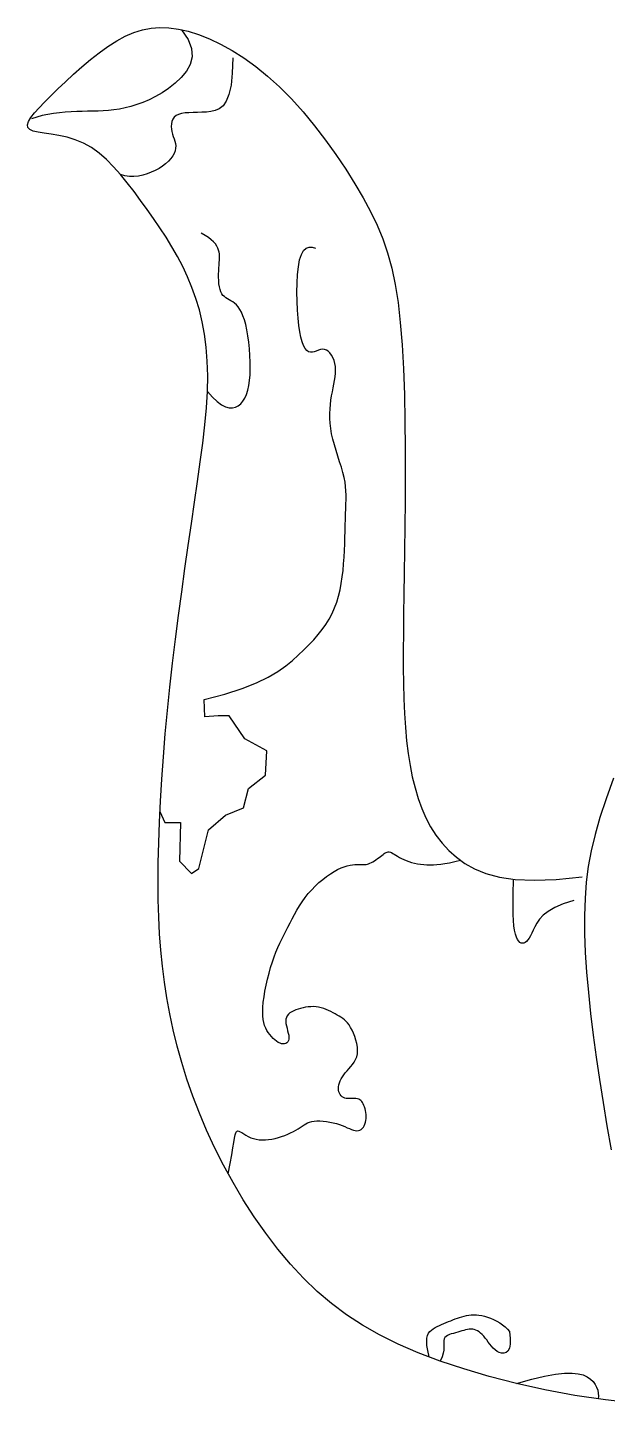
# Model space of a CAD drawing. Extents: x 560 to 725, y 213 to 408.
# Drawn here: x 559.7 to 588.6, y 257.5 to 325.9 of the extents above; entities that cross this region are included whole.
import ezdxf

# ---------------------------------------------------------------- set-up
doc = ezdxf.new("R2010")
doc.units = 0
doc.header["$LTSCALE"] = 10
doc.header["$MEASUREMENT"] = 0
doc.layers.add('3', color=3, linetype='CONTINUOUS')
doc.layers.add('4', color=4, linetype='CONTINUOUS')

msp = doc.modelspace()

# ---------------------------------------------------------------- linework, layer by layer
at = {"layer": '3'}
for points in [[(569.931, 324.395), (569.908, 323.627), (569.843, 323.025), (569.741, 322.569), (569.607, 322.237), (569.445, 322.007), (569.261, 321.86), (569.059, 321.772), (568.845, 321.724), (568.622, 321.696), (568.397, 321.681), (568.172, 321.674), (567.954, 321.67), (567.746, 321.664), (567.554, 321.65), (567.381, 321.624), (567.233, 321.581), (567.113, 321.517), (567.02, 321.433), (566.951, 321.334), (566.905, 321.223), (566.879, 321.103), (566.871, 320.977), (566.878, 320.849), (566.899, 320.722), (566.931, 320.599), (566.969, 320.479), (567.009, 320.362), (567.045, 320.245), (567.074, 320.129), (567.091, 320.011), (567.089, 319.891), (567.066, 319.768), (567.017, 319.641), (566.943, 319.512), (566.846, 319.381), (566.728, 319.253), (566.589, 319.127), (566.434, 319.007), (566.262, 318.894), (566.076, 318.791), (565.877, 318.698), (565.669, 318.62), (565.454, 318.557), (565.233, 318.514), (565.009, 318.493), (564.785, 318.496), (564.563, 318.525), (564.345, 318.584)], [(568.665, 307.808), (568.916, 307.518), (569.149, 307.297), (569.366, 307.14), (569.565, 307.039), (569.749, 306.99), (569.916, 306.987), (570.068, 307.023), (570.205, 307.093), (570.328, 307.192), (570.436, 307.318), (570.53, 307.472), (570.61, 307.652), (570.675, 307.858), (570.727, 308.091), (570.766, 308.348), (570.79, 308.631), (570.801, 308.937), (570.8, 309.26), (570.787, 309.593), (570.763, 309.928), (570.729, 310.257), (570.686, 310.573), (570.634, 310.868), (570.575, 311.135), (570.509, 311.368), (570.438, 311.569), (570.361, 311.739), (570.28, 311.883), (570.196, 312.004), (570.109, 312.104), (570.02, 312.187), (569.931, 312.256), (569.842, 312.314), (569.754, 312.364), (569.669, 312.412), (569.588, 312.462), (569.512, 312.517), (569.444, 312.581), (569.384, 312.66), (569.334, 312.757), (569.295, 312.875), (569.265, 313.01), (569.245, 313.159), (569.233, 313.317), (569.227, 313.48), (569.227, 313.642), (569.231, 313.8), (569.239, 313.949), (569.248, 314.086), (569.259, 314.211), (569.267, 314.327), (569.273, 314.435), (569.273, 314.538), (569.267, 314.637), (569.252, 314.734), (569.227, 314.832), (569.189, 314.931), (569.136, 315.033), (569.065, 315.136), (568.974, 315.24), (568.861, 315.346), (568.721, 315.452), (568.554, 315.559), (568.355, 315.666)], [(566.309, 286.909), (566.549, 286.371), (567.333, 286.371), (567.273, 284.442), (567.876, 283.84), (568.238, 284.081), (568.721, 286.01), (569.566, 286.733), (570.471, 287.095), (570.712, 288.059), (571.557, 288.722), (571.617, 289.928), (570.531, 290.531), (569.747, 291.676), (569.204, 291.676), (568.54, 291.616), (568.499, 292.486), (569.533, 292.757), (570.395, 293.033), (571.106, 293.312), (571.69, 293.593), (572.168, 293.873), (572.562, 294.151), (572.895, 294.424), (573.189, 294.692), (573.463, 294.952), (573.719, 295.207), (573.958, 295.459), (574.178, 295.71), (574.381, 295.962), (574.564, 296.219), (574.728, 296.482), (574.872, 296.754), (574.997, 297.037), (575.103, 297.33), (575.192, 297.631), (575.266, 297.941), (575.327, 298.257), (575.376, 298.579), (575.415, 298.905), (575.445, 299.235), (575.469, 299.566), (575.487, 299.897), (575.5, 300.225), (575.511, 300.546), (575.519, 300.859), (575.526, 301.16), (575.532, 301.446), (575.54, 301.715), (575.55, 301.965), (575.56, 302.199), (575.566, 302.423), (575.567, 302.639), (575.561, 302.853), (575.544, 303.07), (575.514, 303.293), (575.469, 303.527), (575.407, 303.776), (575.332, 304.038), (575.247, 304.308), (575.159, 304.586), (575.07, 304.866), (574.985, 305.147), (574.91, 305.425), (574.848, 305.698), (574.803, 305.962), (574.774, 306.217), (574.76, 306.464), (574.759, 306.702), (574.769, 306.933), (574.788, 307.157), (574.815, 307.373), (574.848, 307.582), (574.886, 307.784), (574.925, 307.98), (574.963, 308.17), (574.997, 308.354), (575.025, 308.532), (575.043, 308.705), (575.049, 308.873), (575.039, 309.036), (575.013, 309.195), (574.97, 309.345), (574.914, 309.484), (574.845, 309.609), (574.767, 309.716), (574.68, 309.801), (574.587, 309.862), (574.49, 309.895), (574.391, 309.899), (574.29, 309.88), (574.188, 309.847), (574.087, 309.809), (573.987, 309.774), (573.889, 309.751), (573.794, 309.749), (573.702, 309.776), (573.615, 309.84), (573.533, 309.943), (573.457, 310.086), (573.386, 310.271), (573.322, 310.498), (573.266, 310.768), (573.217, 311.084), (573.177, 311.445), (573.146, 311.85), (573.126, 312.286), (573.119, 312.736), (573.127, 313.183), (573.151, 313.611), (573.194, 314.004), (573.258, 314.345), (573.344, 314.617), (573.454, 314.809), (573.585, 314.925), (573.73, 314.976), (573.887, 314.972), (574.051, 314.921)], [(569.704, 268.905), (569.801, 269.413), (569.876, 269.838), (569.933, 270.185), (569.976, 270.463), (570.012, 270.677), (570.044, 270.835), (570.078, 270.941), (570.119, 271.004), (570.169, 271.03), (570.231, 271.025), (570.304, 270.995), (570.388, 270.947), (570.481, 270.887), (570.585, 270.822), (570.699, 270.756), (570.823, 270.698), (570.955, 270.652), (571.096, 270.618), (571.244, 270.597), (571.397, 270.588), (571.555, 270.589), (571.715, 270.602), (571.877, 270.625), (572.039, 270.658), (572.201, 270.7), (572.36, 270.75), (572.515, 270.807), (572.665, 270.869), (572.809, 270.935), (572.944, 271.003), (573.071, 271.072), (573.186, 271.14), (573.29, 271.207), (573.385, 271.27), (573.475, 271.33), (573.564, 271.384), (573.656, 271.431), (573.753, 271.471), (573.86, 271.501), (573.98, 271.522), (574.116, 271.531), (574.266, 271.531), (574.425, 271.52), (574.59, 271.501), (574.757, 271.473), (574.924, 271.439), (575.085, 271.398), (575.237, 271.351), (575.378, 271.3), (575.508, 271.247), (575.628, 271.195), (575.738, 271.146), (575.839, 271.104), (575.933, 271.07), (576.021, 271.048), (576.102, 271.04), (576.179, 271.048), (576.25, 271.072), (576.316, 271.11), (576.375, 271.16), (576.427, 271.222), (576.471, 271.294), (576.507, 271.374), (576.535, 271.462), (576.553, 271.555), (576.562, 271.652), (576.564, 271.751), (576.559, 271.851), (576.547, 271.95), (576.53, 272.047), (576.509, 272.139), (576.484, 272.225), (576.456, 272.304), (576.425, 272.376), (576.39, 272.439), (576.35, 272.494), (576.305, 272.541), (576.254, 272.578), (576.197, 272.607), (576.132, 272.627), (576.061, 272.638), (575.984, 272.642), (575.903, 272.642), (575.819, 272.64), (575.736, 272.639), (575.653, 272.641), (575.573, 272.65), (575.499, 272.667), (575.431, 272.695), (575.37, 272.734), (575.316, 272.782), (575.271, 272.839), (575.235, 272.904), (575.209, 272.977), (575.193, 273.055), (575.187, 273.139), (575.193, 273.228), (575.209, 273.321), (575.237, 273.417), (575.275, 273.516), (575.324, 273.617), (575.382, 273.719), (575.451, 273.821), (575.529, 273.923), (575.616, 274.025), (575.708, 274.127), (575.801, 274.233), (575.891, 274.343), (575.973, 274.459), (576.044, 274.584), (576.098, 274.72), (576.132, 274.868), (576.143, 275.028), (576.133, 275.199), (576.104, 275.375), (576.059, 275.552), (576.003, 275.726), (575.937, 275.892), (575.865, 276.046), (575.79, 276.184), (575.715, 276.302), (575.639, 276.402), (575.561, 276.488), (575.481, 276.562), (575.399, 276.627), (575.312, 276.685), (575.222, 276.741), (575.127, 276.797), (575.026, 276.854), (574.92, 276.913), (574.809, 276.971), (574.694, 277.026), (574.576, 277.078), (574.454, 277.123), (574.329, 277.16), (574.202, 277.188), (574.073, 277.206), (573.942, 277.212), (573.812, 277.21), (573.682, 277.198), (573.554, 277.18), (573.428, 277.155), (573.305, 277.124), (573.186, 277.088), (573.072, 277.048), (572.964, 277.004), (572.865, 276.954), (572.777, 276.897), (572.702, 276.833), (572.641, 276.76), (572.598, 276.678), (572.572, 276.586), (572.567, 276.482), (572.578, 276.371), (572.6, 276.254), (572.629, 276.135), (572.66, 276.016), (572.69, 275.9), (572.712, 275.791), (572.723, 275.691), (572.719, 275.603), (572.701, 275.528), (572.669, 275.466), (572.625, 275.418), (572.571, 275.383), (572.508, 275.364), (572.438, 275.359), (572.361, 275.37), (572.28, 275.397), (572.195, 275.438), (572.109, 275.493), (572.022, 275.56), (571.936, 275.637), (571.852, 275.725), (571.772, 275.82), (571.697, 275.923), (571.629, 276.031), (571.569, 276.148), (571.517, 276.277), (571.475, 276.419), (571.444, 276.577), (571.425, 276.755), (571.418, 276.954), (571.426, 277.178), (571.448, 277.428), (571.484, 277.7), (571.532, 277.986), (571.591, 278.282), (571.658, 278.582), (571.733, 278.878), (571.814, 279.166), (571.899, 279.439), (571.987, 279.693), (572.078, 279.929), (572.171, 280.152), (572.267, 280.363), (572.365, 280.567), (572.466, 280.767), (572.568, 280.966), (572.673, 281.167), (572.78, 281.373), (572.89, 281.583), (573.004, 281.795), (573.124, 282.009), (573.251, 282.221), (573.387, 282.43), (573.532, 282.635), (573.689, 282.835), (573.857, 283.027), (574.034, 283.21), (574.218, 283.382), (574.406, 283.542), (574.596, 283.688), (574.785, 283.82), (574.969, 283.934), (575.147, 284.031), (575.316, 284.108), (575.475, 284.167), (575.624, 284.212), (575.763, 284.243), (575.891, 284.263), (576.01, 284.275), (576.117, 284.28), (576.213, 284.282), (576.298, 284.281), (576.374, 284.28), (576.443, 284.28), (576.507, 284.282), (576.568, 284.288), (576.629, 284.299), (576.69, 284.316), (576.756, 284.342), (576.826, 284.377), (576.901, 284.419), (576.978, 284.467), (577.056, 284.519), (577.134, 284.574), (577.21, 284.629), (577.282, 284.683), (577.349, 284.734), (577.41, 284.78), (577.466, 284.821), (577.518, 284.855), (577.568, 284.882), (577.617, 284.9), (577.666, 284.909), (577.717, 284.907), (577.772, 284.895), (577.831, 284.87), (577.895, 284.835), (577.966, 284.792), (578.043, 284.743), (578.128, 284.689), (578.221, 284.633), (578.323, 284.577), (578.435, 284.523), (578.557, 284.472), (578.688, 284.425), (578.827, 284.384), (578.972, 284.347), (579.122, 284.316), (579.277, 284.291), (579.434, 284.273), (579.592, 284.262), (579.751, 284.258), (579.915, 284.262), (580.088, 284.275), (580.276, 284.298), (580.483, 284.33), (580.714, 284.372), (580.973, 284.425), (581.266, 284.489)], [(586.893, 282.493), (586.364, 282.326), (585.945, 282.144), (585.62, 281.952), (585.374, 281.754), (585.193, 281.557), (585.06, 281.364), (584.961, 281.18), (584.882, 281.011), (584.808, 280.861), (584.737, 280.73), (584.67, 280.619), (584.604, 280.527), (584.539, 280.456), (584.476, 280.405), (584.412, 280.374), (584.349, 280.363), (584.284, 280.374), (584.22, 280.408), (584.158, 280.468), (584.099, 280.555), (584.044, 280.674), (583.996, 280.825), (583.954, 281.012), (583.921, 281.237), (583.898, 281.501), (583.883, 281.793), (583.875, 282.104), (583.873, 282.423), (583.877, 282.737), (583.883, 283.037), (583.892, 283.31), (583.902, 283.547)], [(579.704, 259.799), (579.633, 260.109), (579.592, 260.364), (579.579, 260.57), (579.589, 260.736), (579.621, 260.867), (579.671, 260.972), (579.737, 261.056), (579.814, 261.128), (579.902, 261.193), (579.997, 261.253), (580.099, 261.309), (580.207, 261.362), (580.318, 261.411), (580.431, 261.459), (580.545, 261.505), (580.659, 261.55), (580.771, 261.595), (580.882, 261.639), (580.993, 261.682), (581.103, 261.723), (581.214, 261.761), (581.325, 261.796), (581.439, 261.826), (581.554, 261.851), (581.673, 261.871), (581.794, 261.884), (581.919, 261.89), (582.048, 261.887), (582.18, 261.875), (582.317, 261.853), (582.459, 261.821), (582.605, 261.776), (582.756, 261.719), (582.909, 261.65), (583.061, 261.572), (583.209, 261.484), (583.35, 261.388), (583.48, 261.286), (583.596, 261.179), (583.696, 261.068)], [(583.696, 261.068), (583.739, 260.706), (583.735, 260.428), (583.693, 260.226), (583.621, 260.089), (583.527, 260.009), (583.418, 259.976), (583.303, 259.982), (583.188, 260.018), (583.081, 260.074), (582.982, 260.148), (582.89, 260.234), (582.803, 260.33), (582.721, 260.432), (582.642, 260.536), (582.565, 260.638), (582.489, 260.736), (582.414, 260.826), (582.338, 260.907), (582.262, 260.978), (582.185, 261.04), (582.107, 261.091), (582.028, 261.132), (581.948, 261.161), (581.866, 261.178), (581.782, 261.184), (581.696, 261.179), (581.608, 261.165), (581.516, 261.144), (581.423, 261.118), (581.326, 261.089), (581.226, 261.058), (581.122, 261.027), (581.015, 260.998), (580.908, 260.969), (580.803, 260.937), (580.706, 260.903), (580.618, 260.862), (580.543, 260.815), (580.486, 260.758), (580.448, 260.691), (580.432, 260.611), (580.431, 260.517), (580.436, 260.408), (580.438, 260.282), (580.429, 260.139), (580.4, 259.978), (580.342, 259.796), (580.247, 259.593)], [(584.041, 258.475), (584.801, 258.691), (585.446, 258.845), (585.989, 258.943), (586.44, 258.992), (586.81, 258.996), (587.113, 258.963), (587.358, 258.898), (587.558, 258.807), (587.722, 258.696), (587.855, 258.57), (587.958, 258.431), (588.034, 258.286), (588.085, 258.137), (588.114, 257.989), (588.121, 257.847), (588.111, 257.713)]]:
    msp.add_lwpolyline(points, dxfattribs=at)
at = {"layer": '4'}
for points in [[(590.069, 257.481), (588.482, 257.658), (586.943, 257.886), (585.46, 258.161), (584.041, 258.475), (582.694, 258.823), (581.427, 259.198), (580.247, 259.593), (579.161, 260.005), (578.16, 260.436), (577.237, 260.892), (576.382, 261.377), (575.585, 261.896), (574.838, 262.454), (574.131, 263.056), (573.454, 263.708), (572.802, 264.411), (572.173, 265.161), (571.57, 265.95), (570.996, 266.769), (570.453, 267.612), (569.942, 268.471), (569.466, 269.338), (569.028, 270.206), (568.629, 271.067), (568.268, 271.921), (567.943, 272.767), (567.653, 273.604), (567.394, 274.432), (567.167, 275.251), (566.968, 276.059), (566.796, 276.858), (566.65, 277.647), (566.527, 278.431), (566.427, 279.219), (566.349, 280.016), (566.29, 280.829), (566.25, 281.665), (566.226, 282.531), (566.219, 283.433), (566.226, 284.377), (566.248, 285.361), (566.284, 286.382), (566.334, 287.437), (566.399, 288.522), (566.479, 289.635), (566.572, 290.772), (566.681, 291.931), (566.803, 293.106), (566.938, 294.293), (567.082, 295.483), (567.234, 296.67), (567.391, 297.845), (567.552, 299.003), (567.714, 300.136), (567.874, 301.236), (568.03, 302.297), (568.179, 303.319), (568.316, 304.3), (568.437, 305.239), (568.538, 306.138), (568.615, 306.994), (568.665, 307.808), (568.682, 308.58), (568.664, 309.309), (568.612, 309.998), (568.528, 310.651), (568.413, 311.271), (568.269, 311.863), (568.098, 312.43), (567.901, 312.975), (567.681, 313.502), (567.44, 314.014), (567.179, 314.513), (566.902, 315), (566.61, 315.476), (566.306, 315.943), (565.992, 316.402), (565.672, 316.854), (565.346, 317.301), (565.017, 317.742), (564.684, 318.172), (564.345, 318.584), (563.998, 318.972), (563.642, 319.329), (563.275, 319.649), (562.896, 319.924), (562.502, 320.149), (562.094, 320.318), (561.683, 320.442), (561.28, 320.529), (560.898, 320.593), (560.55, 320.642), (560.247, 320.69), (560.003, 320.746), (559.829, 320.822), (559.735, 320.926), (559.718, 321.061), (559.771, 321.227), (559.889, 321.422), (560.065, 321.648), (560.293, 321.903), (560.567, 322.187), (560.88, 322.501), (561.227, 322.842), (561.603, 323.202), (562.001, 323.573), (562.418, 323.943), (562.847, 324.304), (563.283, 324.646), (563.721, 324.96), (564.157, 325.235), (564.585, 325.464), (565.01, 325.645), (565.435, 325.778), (565.864, 325.862), (566.303, 325.898), (566.754, 325.885), (567.223, 325.823), (567.714, 325.712), (568.23, 325.552), (568.768, 325.341), (569.325, 325.078), (569.897, 324.762), (570.48, 324.392), (571.071, 323.966), (571.665, 323.484), (572.259, 322.943), (572.849, 322.345), (573.429, 321.699), (573.995, 321.015), (574.541, 320.305), (575.062, 319.58), (575.552, 318.851), (576.006, 318.128), (576.418, 317.424), (576.785, 316.743), (577.107, 316.072), (577.388, 315.394), (577.63, 314.689), (577.836, 313.939), (578.009, 313.125), (578.151, 312.229), (578.265, 311.233), (578.354, 310.125), (578.42, 308.922), (578.467, 307.649), (578.496, 306.33), (578.511, 304.99), (578.514, 303.652), (578.508, 302.341), (578.496, 301.082), (578.48, 299.893), (578.463, 298.775), (578.445, 297.723), (578.429, 296.732), (578.417, 295.797), (578.41, 294.912), (578.41, 294.074), (578.419, 293.276), (578.439, 292.516), (578.472, 291.789), (578.517, 291.097), (578.578, 290.436), (578.655, 289.806), (578.749, 289.205), (578.863, 288.632), (578.997, 288.085), (579.152, 287.565), (579.332, 287.069), (579.538, 286.6), (579.774, 286.156), (580.04, 285.738), (580.341, 285.347), (580.679, 284.982), (581.056, 284.644), (581.477, 284.335), (581.96, 284.061), (582.525, 283.832), (583.194, 283.656), (583.986, 283.543), (584.923, 283.501), (586.024, 283.538), (587.31, 283.664)], [(567.377, 325.78), (567.714, 325.303), (567.883, 324.859), (567.908, 324.447), (567.814, 324.067), (567.625, 323.72), (567.367, 323.405), (567.062, 323.123), (566.737, 322.873), (566.411, 322.655), (566.089, 322.467), (565.773, 322.307), (565.462, 322.173), (565.157, 322.062), (564.859, 321.971), (564.569, 321.9), (564.288, 321.846), (564.015, 321.805), (563.748, 321.777), (563.487, 321.758), (563.228, 321.746), (562.969, 321.739), (562.707, 321.734), (562.441, 321.729), (562.168, 321.72), (561.887, 321.707), (561.6, 321.687), (561.309, 321.66), (561.019, 321.623), (560.733, 321.576), (560.452, 321.517), (560.181, 321.445), (559.923, 321.358)], [(588.874, 288.569), (588.505, 287.545), (588.2, 286.618), (587.953, 285.765), (587.76, 284.96), (587.616, 284.179), (587.516, 283.398), (587.455, 282.593), (587.429, 281.742), (587.434, 280.847), (587.47, 279.908), (587.532, 278.931), (587.62, 277.919), (587.73, 276.875), (587.86, 275.802), (588.008, 274.703), (588.172, 273.583), (588.352, 272.441), (588.548, 271.279), (588.759, 270.097)]]:
    msp.add_lwpolyline(points, dxfattribs=at)

doc.saveas('drawing.dxf')
